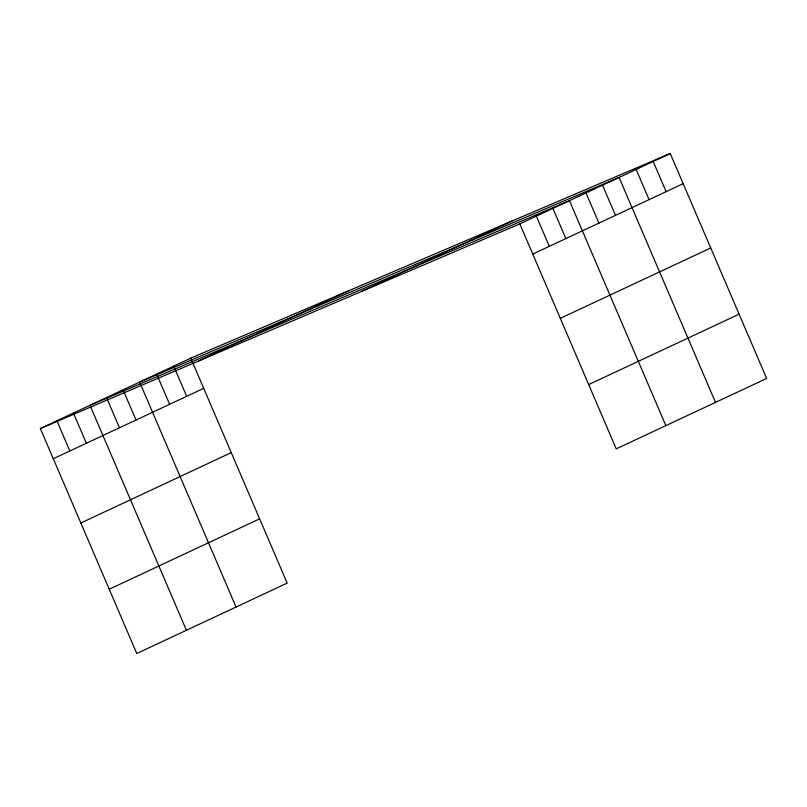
<?xml version="1.0" encoding="UTF-8"?>
<svg xmlns="http://www.w3.org/2000/svg" width="807" height="807" viewBox="0 0 807 807"><rect width="100%" height="100%" fill="white"/><g stroke="black" fill="none" stroke-linecap="round" stroke-linejoin="round"><path stroke-width="1.21" d="M190.765 358.147L287.181 583.108L136.766 653.509L40.35 428.547L190.765 358.147L670.234 153.491L766.65 378.453L616.235 448.853L519.819 223.892L670.234 153.491M198.572 361.011L348.987 290.611M361.586 291.428L512.011 221.027M53.292 458.739L203.707 388.349M532.761 254.084L683.176 183.683M80.841 523.017L231.256 452.616M560.3 318.362L710.725 247.961M109.217 589.241L259.642 518.84M588.686 384.576L739.101 314.175M40.35 428.547L519.819 223.892M653.186 161.471L666.128 191.662M636.138 169.45L649.08 199.642M715.506 402.39L619.09 177.429L139.621 382.084L236.048 607.046M602.547 185.166L615.489 215.368M585.993 192.913L598.935 223.105M665.876 425.622L569.449 200.661L89.991 405.316L186.407 630.277M552.906 208.398L565.848 238.6M536.362 216.145L549.305 246.347M173.717 366.126L186.659 396.318M156.669 374.105L169.611 404.297M123.078 389.831L136.02 420.023M106.534 397.569L119.476 427.771M73.437 413.063L86.379 443.255M56.894 420.8L69.836 451.002"/></g></svg>
